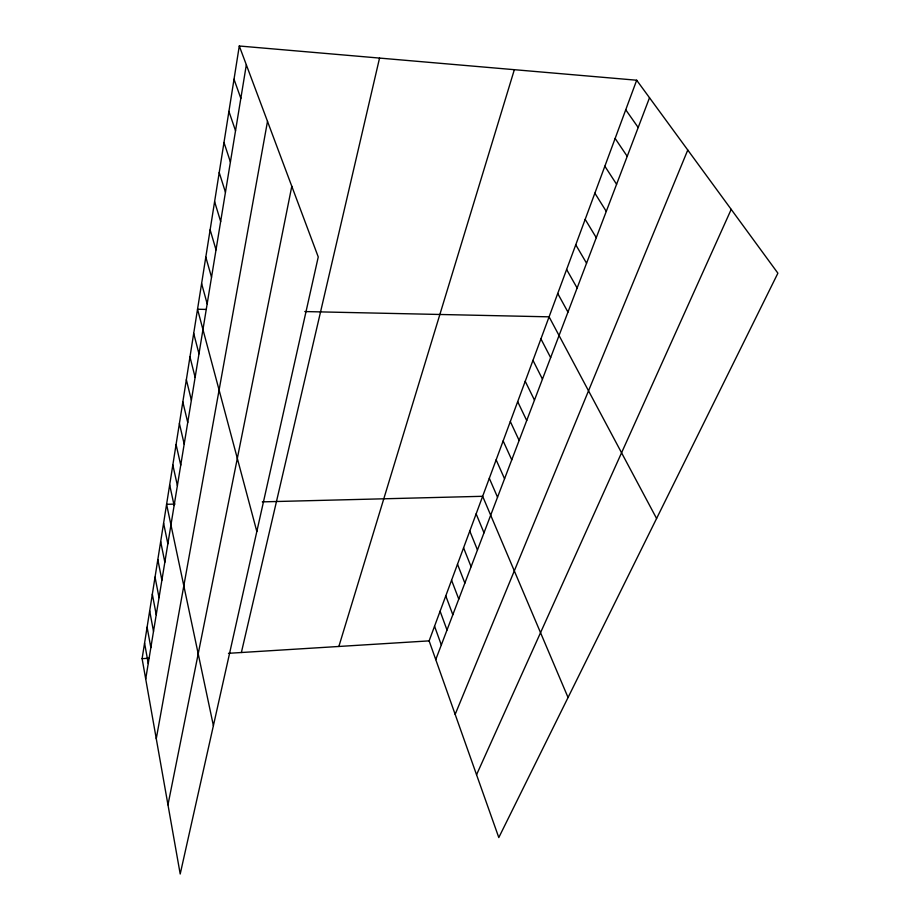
<?xml version="1.0" encoding="UTF-8"?>
<svg xmlns="http://www.w3.org/2000/svg" width="920" height="920" viewBox="0 0 920 920"><rect width="100%" height="100%" fill="white"/><g stroke="black" fill="none" stroke-linecap="round" stroke-linejoin="round"><path stroke-width="1.38" d="M239.292 46L318.251 256.956L180.205 874L142.105 658.662L239.292 46L636.686 80.224L777.894 273.183L498.801 837.556L429.122 640.872L636.686 80.224M145.705 678.994L246.33 64.825M156.273 738.691L267.502 121.371M167.969 804.816L291.801 186.288M241.373 652.51L379.546 58.086M338.859 646.472L514.349 69.69M435.758 659.594L649.508 97.761M455.159 714.38L687.769 150.029M476.548 774.744L731.204 209.38M142.105 658.662L149.132 658.226M228.47 653.315L429.122 640.872M175.007 504.091L166.589 504.298L213.394 725.638M262.303 501.871L482.655 496.294L568.054 697.509M206.114 309.419L197.535 309.235L256.829 531.495M304.808 311.558L549.091 316.836L656.581 518.477M625.749 109.79L638.192 127.512M615.135 138.437L627.221 156.342M604.854 166.221L616.595 184.287M594.872 193.189L606.28 211.393M585.178 219.362L596.275 237.693M575.759 244.789L586.558 263.223M566.616 269.491L577.127 288.017M557.727 293.491L567.962 312.11M540.925 338.893L550.643 357.638M532.979 360.364L542.455 379.155M525.228 381.282L534.474 400.119M517.684 401.672L526.712 420.543M510.324 421.544L519.133 440.438M503.148 440.933L511.75 459.839M496.144 459.839L504.551 478.756M489.313 478.285L497.536 497.214M476.134 513.877L484 532.806M469.786 531.047L477.468 549.964M463.576 547.825L471.086 566.72M457.504 564.224L464.864 583.096M451.57 580.244L458.769 599.092M445.774 595.907L452.824 614.732M440.105 611.225L447.005 630.016M434.55 626.209L441.324 644.966M234.013 79.27L240.844 98.348M228.907 111.4L235.531 130.732M223.986 142.485L230.414 162.012M219.213 172.546L225.457 192.257M214.601 201.641L220.662 221.513M210.128 229.816L216.027 249.826M205.804 257.105L211.531 277.242M201.606 283.567L207.172 303.807M193.695 333.408L198.984 353.809M189.968 356.902L195.132 377.361M186.357 379.73L191.383 400.246M182.827 401.925L187.737 422.475M179.411 423.522L184.195 444.095M176.077 444.532L180.745 465.129M172.833 464.979L177.399 485.599M169.671 484.897L174.133 505.517M163.599 523.204L167.854 543.8M160.678 541.639L164.841 562.212M157.826 559.601L161.897 580.163M155.043 577.127L159.033 597.667M152.329 594.228L156.239 614.732M149.684 610.914L153.513 631.384M147.096 627.21L150.845 647.634M144.578 643.126L148.246 663.504"/></g></svg>
